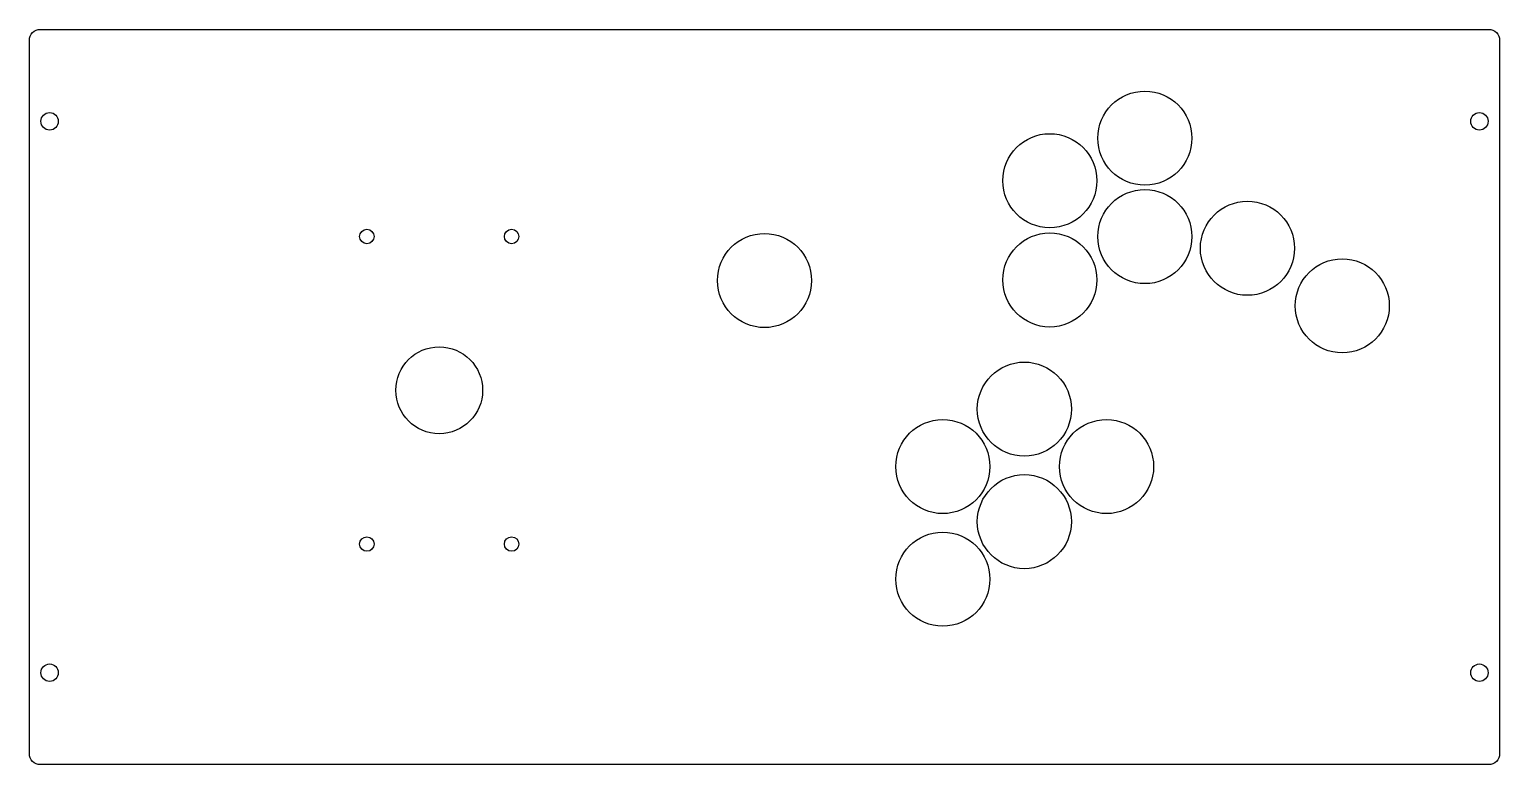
# Model space of a CAD drawing. Header units: millimetres. Extents: x 19 to 425, y 36 to 239.
import ezdxf

# ---------------------------------------------------------------- set-up
doc = ezdxf.new("R2010")
doc.units = ezdxf.units.MM
doc.header["$MEASUREMENT"] = 0

msp = doc.modelspace()

# ---------------------------------------------------------------- linework, layer by layer
msp.add_lwpolyline([(422.11, 36.04), (21.71, 36.04, -0.414214), (18.71, 39.04), (18.71, 236.24, -0.414214), (21.71, 239.24), (422.11, 239.24, -0.414214), (425.11, 236.24), (425.11, 39.04, -0.414214)], format="xyb", close=True)
for centre, radius in [((327.06, 209.18), 13), ((24.3, 213.84), 2.41), ((419.53, 213.84), 2.41), ((300.78, 197.42), 13), ((327.06, 181.97), 13), ((355.41, 178.75), 13), ((112, 182), 2), ((152, 182), 2), ((300.78, 169.99), 13), ((221.91, 169.83), 13), ((381.63, 162.84), 13), ((132, 139.5), 12), ((293.74, 134.3), 13), ((271.2, 118.41), 13), ((316.47, 118.41), 13), ((293.74, 103.19), 13), ((112, 97), 2), ((152, 97), 2), ((271.2, 87.29), 13), ((24.3, 61.44), 2.41), ((419.53, 61.44), 2.41)]:
    msp.add_circle(centre, radius)

doc.saveas('drawing.dxf')
